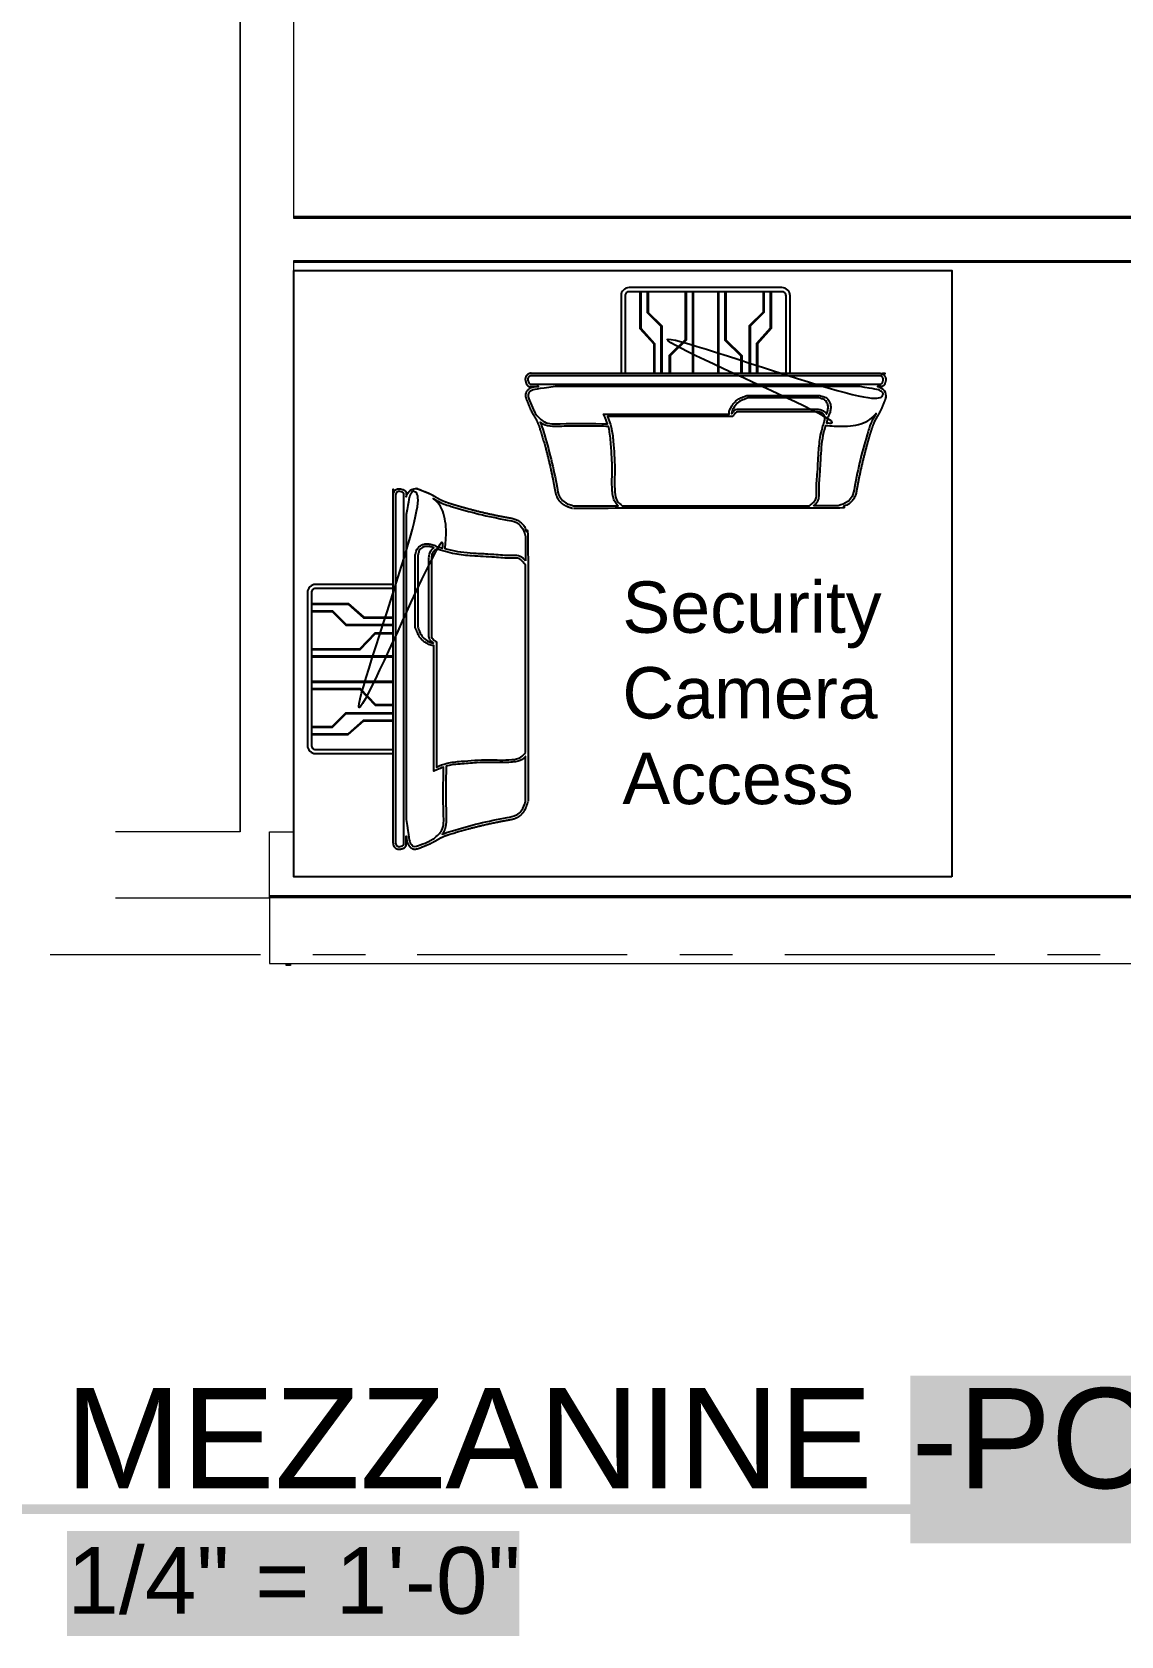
# Model space of a CAD drawing. Header units: inches. Extents: x 0.9 to 36.3, y 0.7 to 23.3.
# Drawn here: x 3.807 to 6.398, y 13.809 to 17.626 of the extents above; entities that cross this region are included whole.
import ezdxf

# ---------------------------------------------------------------- set-up
doc = ezdxf.new("R2010")
doc.units = ezdxf.units.IN
doc.layers.add('PDF_Geometry', color=7, linetype='Continuous', lineweight=9, true_color=0x777777)
doc.layers.add('PDF_Solid Fills', color=7, linetype='Continuous', true_color=0xffffff)
doc.layers.add('Security Computer', color=7, linetype='Continuous', true_color=0x71a330)
doc.layers.add('PDF_Text', color=7, linetype='Continuous')
doc.styles.add('PDF Arial', font='arial.ttf')
doc.styles.get("Standard").update_dxf_attribs({"font": 'arial.ttf'})

msp = doc.modelspace()

# ---------------------------------------------------------------- linework, layer by layer
at = {"layer": 'PDF_Geometry', "linetype": 'ByBlock'}
for points in [[(4.0048, 15.566), (4.3715, 15.566), (4.3715, 15.7227), (4.4298, 15.7227), (4.4298, 17.0826), (8.223, 17.0826), (8.223, 17.1826), (4.4298, 17.1826), (4.4298, 19.4375), (4.3882, 19.4375), (4.3882, 19.4775), (4.3882, 20.9091), (9.3296, 20.9091), (9.3296, 21.0925), (4.0048, 21.0925)], [(4.0048, 20.9091), (4.3015, 20.9091), (4.3015, 19.4775), (4.3015, 15.7227), (4.0048, 15.7227)], [(4.3015, 15.7227), (4.3015, 19.4775)], [(4.4298, 17.1876), (8.223, 17.1876), (8.223, 17.186), (8.223, 17.1843)], [(4.4298, 17.1843), (8.223, 17.1843), (4.4298, 17.1843)], [(8.223, 17.1826), (4.4298, 17.1826)], [(4.4298, 17.0826), (8.223, 17.0826), (8.223, 17.081), (8.223, 17.0793), (8.223, 17.0776), (4.4298, 17.0776)], [(4.3715, 15.571), (8.2597, 15.571), (8.2597, 15.5694), (8.2597, 15.5677), (4.3715, 15.5677), (8.2597, 15.5677), (8.2597, 15.566), (4.3715, 15.566)], [(3.8498, 15.431), (4.3498, 15.431)], [(4.4748, 15.431), (4.5998, 15.431)], [(4.7231, 15.431), (5.2231, 15.431)], [(5.3481, 15.431), (5.4731, 15.431)], [(5.5981, 15.431), (6.0981, 15.431)], [(6.2231, 15.431), (6.3481, 15.431)], [(4.4115, 15.4077), (4.4115, 15.4077)], [(4.4215, 15.4077), (4.4115, 15.4077)], [(4.4215, 15.4077), (4.4115, 15.4077), (4.4215, 15.4077)], [(4.4215, 15.4077), (4.4215, 15.4077)]]:
    msp.add_lwpolyline(points, dxfattribs=at)
for points in [[(4.4298, 17.081), (8.223, 17.081)], [(8.223, 15.566), (4.3715, 15.566), (4.3715, 15.4094), (8.223, 15.4094)], [(4.4115, 15.4077), (4.4115, 15.4094), (4.4215, 15.4094), (4.4215, 15.4077), (4.4215, 15.406), (4.4215, 15.4044), (4.4115, 15.4044), (4.4115, 15.406)]]:
    msp.add_lwpolyline(points, close=True, dxfattribs=at)
at = {"layer": 'PDF_Solid Fills', "linetype": 'ByBlock', "transparency": 33554559}
for points in [[(5.8968, 14.03), (10.916, 14.03), (5.8968, 14.4288), (10.916, 14.4288)], [(3.8898, 13.8094), (4.6948, 13.8094), (3.8898, 14.0594), (4.6948, 14.0594)], [(4.6948, 13.8094), (4.7665, 13.8094), (4.6948, 14.0594), (4.7665, 14.0594)], [(4.7665, 13.8094), (4.9665, 13.8094), (4.7665, 14.0594), (4.9665, 14.0594)]]:
    msp.add_solid(points, dxfattribs=at)
at = {"layer": 'PDF_Solid Fills', "color": 7, "linetype": 'ByBlock', "transparency": 33554559}
msp.add_solid([(3.1349, 14.0994), (10.8862, 14.0994), (3.1349, 14.1228), (10.8862, 14.1228)], dxfattribs=at)
at = {"layer": 'Security Computer', "linetype": 'ByBlock'}
for p, q in [((5.2724, 17.0082), (5.2724, 16.9584)), ((5.3783, 17.0082), (5.3783, 16.814)), ((5.3802, 17.0082), (5.3802, 16.814)), ((5.4383, 17.0082), (5.4383, 16.814)), ((5.4403, 17.0082), (5.4403, 16.814)), ((5.4921, 16.7286), (5.6744, 16.7286)), ((4.7511, 16.1931), (4.7511, 16.3755)), ((4.4715, 16.1413), (4.6656, 16.1413)), ((4.4715, 16.1394), (4.6656, 16.1394)), ((4.4715, 16.0813), (4.6656, 16.0813)), ((4.4715, 16.0793), (4.6656, 16.0793)), ((4.4715, 15.9735), (4.5212, 15.9735))]:
    msp.add_line(p, q, dxfattribs=at)
at = {"layer": 'Security Computer', "linetype": 'ByBlock', "ltscale": 0.001}
msp.add_lwpolyline([(5.9958, 15.6157), (4.4298, 15.6157), (4.4298, 17.0582), (5.9958, 17.0582)], close=True, dxfattribs=at)
at = {"layer": 'Security Computer', "linetype": 'ByBlock'}
for points in [[(5.2273, 17.0178, 0.414214), (5.2081, 16.9985), (5.2081, 16.814), (5.6104, 16.814), (5.6104, 16.9985, 0.414214), (5.5912, 17.0178)], [(4.9923, 16.7885), (5.8262, 16.7885, 0.337591), (5.8302, 16.7915), (5.8318, 16.7975, 0.495226), (5.8239, 16.8078), (4.9946, 16.8078, 0.495226), (4.9867, 16.7975), (4.9884, 16.7915, 0.337591)], [(4.6911, 15.6934), (4.6911, 16.5273, 0.337591), (4.6881, 16.5312), (4.6821, 16.5329, 0.495226), (4.6718, 16.525), (4.6718, 15.6957, 0.495226), (4.6821, 15.6878), (4.6881, 15.6894, 0.337591)], [(4.4618, 15.9284, 0.414214), (4.4811, 15.9092), (4.6656, 15.9092), (4.6656, 16.3115), (4.4811, 16.3115, 0.414214), (4.4618, 16.2923)]]:
    msp.add_lwpolyline(points, format="xyb", close=True, dxfattribs=at)
for points in [[(5.6008, 16.814), (5.6008, 16.9985, 0.414214), (5.5912, 17.0082), (5.2273, 17.0082, 0.414214), (5.2177, 16.9985), (5.2177, 16.814)], [(4.6656, 16.3019), (4.4811, 16.3019, 0.414214), (4.4715, 16.2923), (4.4715, 15.9284, 0.414214), (4.4811, 15.9188), (4.6656, 15.9188)]]:
    msp.add_lwpolyline(points, format="xyb", dxfattribs=at)
for points in [[(5.2533, 17.0082), (5.2533, 16.9205), (5.2859, 16.8837), (5.2859, 16.814)], [(5.2552, 17.0082), (5.2552, 16.9212), (5.2879, 16.8845), (5.2879, 16.814)], [(5.2705, 17.0082), (5.2705, 16.9584), (5.3031, 16.9258), (5.3031, 16.814)], [(5.3611, 17.0082), (5.3611, 16.8934), (5.3231, 16.8567), (5.3231, 16.814)], [(5.363, 17.0082), (5.363, 16.8926), (5.3251, 16.8559), (5.3251, 16.814)], [(5.4555, 17.0082), (5.4555, 16.8926), (5.4935, 16.8559), (5.4935, 16.814)], [(5.4575, 17.0082), (5.4575, 16.8934), (5.4954, 16.8567), (5.4954, 16.814)], [(5.5461, 17.0082), (5.5461, 16.9592), (5.5135, 16.9266), (5.5135, 16.814)], [(5.548, 17.0082), (5.548, 16.9584), (5.5154, 16.9258), (5.5154, 16.814)], [(5.5633, 17.0082), (5.5633, 16.9212), (5.5307, 16.8845), (5.5307, 16.814)], [(5.5652, 17.0082), (5.5652, 16.9205), (5.5326, 16.8837), (5.5326, 16.814)], [(5.2719, 16.9597), (5.305, 16.9266), (5.305, 16.814)], [(4.4715, 16.2663), (4.5591, 16.2663), (4.5959, 16.2337), (4.6656, 16.2337)], [(4.4715, 16.2644), (4.5584, 16.2644), (4.5951, 16.2318), (4.6656, 16.2318)], [(4.4715, 16.2491), (4.5212, 16.2491), (4.5538, 16.2165), (4.6656, 16.2165)], [(4.4715, 16.2472), (4.5204, 16.2472), (4.553, 16.2146), (4.6656, 16.2146)], [(4.4715, 16.1585), (4.5862, 16.1585), (4.6229, 16.1965), (4.6656, 16.1965)], [(4.4715, 16.1566), (4.587, 16.1566), (4.6237, 16.1945), (4.6656, 16.1945)], [(4.4715, 16.0641), (4.587, 16.0641), (4.6237, 16.0261), (4.6656, 16.0261)], [(4.4715, 16.0621), (4.5862, 16.0621), (4.6229, 16.0242), (4.6656, 16.0242)], [(4.4715, 15.9716), (4.5212, 15.9716), (4.5538, 16.0042), (4.6656, 16.0042)], [(4.5199, 15.9729), (4.553, 16.0061), (4.6656, 16.0061)], [(4.4715, 15.9563), (4.5584, 15.9563), (4.5951, 15.9889), (4.6656, 15.9889)], [(4.4715, 15.9544), (4.5591, 15.9544), (4.5959, 15.987), (4.6656, 15.987)]]:
    msp.add_lwpolyline(points, dxfattribs=at)
for points, knots in [([(5.7769, 16.7824), (5.8117, 16.7762), (5.8226, 16.7761), (5.8312, 16.768), (5.8322, 16.7655), (5.832, 16.7647), (5.828, 16.7543), (5.8197, 16.7331), (5.118, 16.9739), (5.7512, 16.6917), (5.7177, 16.6942), (5.6971, 16.6961), (5.6977, 16.698), (5.6982, 16.6999), (5.6992, 16.7038), (5.6996, 16.7056), (5.6997, 16.708), (5.6997, 16.7085), (5.6997, 16.7089), (5.7012, 16.7111), (5.7027, 16.7135), (5.7054, 16.72), (5.7061, 16.7237), (5.707, 16.7299), (5.7074, 16.733), (5.7068, 16.739), (5.7061, 16.7416), (5.7042, 16.7461), (5.7031, 16.7481), (5.7007, 16.7515), (5.6995, 16.7531), (5.6965, 16.7557), (5.6949, 16.7567), (5.692, 16.7581), (5.6906, 16.7585), (5.6868, 16.7597), (5.6847, 16.7602), (5.6818, 16.7609), (5.6811, 16.7611), (5.6788, 16.7615), (5.6219, 16.7614), (5.5649, 16.7612), (5.5079, 16.7611), (5.504, 16.7597), (5.5, 16.7583), (5.4927, 16.7551), (5.4894, 16.7535), (5.483, 16.7495), (5.4799, 16.7469), (5.4755, 16.7418), (5.4738, 16.7394), (5.4707, 16.7344), (5.4693, 16.7321), (5.4671, 16.7276), (5.4664, 16.7259), (5.4653, 16.722), (5.465, 16.7198), (5.4652, 16.7174), (5.4652, 16.7172), (5.4653, 16.717), (5.3656, 16.717), (5.2659, 16.717), (5.1662, 16.717), (5.1723, 16.7036), (5.1743, 16.6987), (5.176, 16.6938), (5.1394, 16.6944), (5.0905, 16.6952), (5.0266, 16.6922), (5.0119, 16.7094), (5.0057, 16.7165), (5.0036, 16.7202), (4.9976, 16.7305), (4.9922, 16.7463), (4.9841, 16.7639), (4.9971, 16.7761), (5.008, 16.7762), (5.0514, 16.7824), (5.2932, 16.7824), (5.535, 16.7824), (5.7769, 16.7824)], [0, 0, 0, 0, 0.579555, 0.770927, 0.788074, 0.788074, 0.788074, 1.657186, 2.460136, 3.414458, 4.926929, 4.926929, 4.926929, 5.06989, 5.06989, 5.174201, 5.174201, 5.197031, 5.197031, 5.197031, 5.376435, 5.376435, 5.608155, 5.608155, 5.802853, 5.802853, 5.943612, 5.943612, 6.084372, 6.084372, 6.193425, 6.193425, 6.279428, 6.279428, 6.36543, 6.36543, 6.528547, 6.528547, 6.58423, 6.58423, 6.58423, 7.58423, 7.58423, 7.58423, 7.889561, 7.889561, 8.130791, 8.130791, 8.372021, 8.372021, 8.565291, 8.565291, 8.75856, 8.75856, 8.865975, 8.865975, 8.97339, 8.97339, 8.982636, 8.982636, 8.982636, 9.982636, 9.982636, 9.982636, 10.376541, 10.376541, 10.376541, 13.132887, 14.057888, 14.720126, 14.720126, 14.720126, 15.027368, 15.604156, 16.020433, 16.211805, 16.79136, 16.79136, 16.79136, 17.79136, 17.79136, 17.79136, 17.79136]), ([(5.675, 16.7285), (5.6779, 16.7282), (5.6813, 16.728), (5.6884, 16.7257), (5.692, 16.7236), (5.6958, 16.7195), (5.6967, 16.7183), (5.6974, 16.717), (5.6977, 16.7175), (5.6993, 16.721), (5.7006, 16.7281), (5.7016, 16.7378), (5.6978, 16.7452), (5.693, 16.7515), (5.6859, 16.7535), (5.681, 16.7548), (5.6788, 16.7553), (5.6226, 16.7553), (5.5663, 16.7553), (5.51, 16.7553), (5.5061, 16.7539), (5.4973, 16.7507), (5.4836, 16.7437), (5.4758, 16.7313), (5.471, 16.7221), (5.4713, 16.7182), (5.4713, 16.718), (5.4717, 16.7184), (5.4721, 16.7189), (5.4734, 16.7206), (5.4743, 16.7218), (5.4765, 16.7243), (5.4776, 16.7254), (5.4806, 16.7274), (5.4825, 16.7281), (5.4858, 16.7287), (5.4873, 16.7288), (5.4901, 16.7287), (5.4914, 16.7286), (5.4926, 16.7285)], [0, 0, 0, 0, 0.212031, 0.212031, 0.424063, 0.424063, 0.496054, 0.496054, 0.496054, 0.535962, 0.785003, 1.015682, 1.235553, 1.378052, 1.583411, 1.750675, 1.750675, 1.750675, 2.750675, 2.750675, 2.750675, 3.058511, 3.441989, 3.842626, 4.126819, 4.144371, 4.144371, 4.144371, 4.18823, 4.18823, 4.300553, 4.300553, 4.374166, 4.374166, 4.453721, 4.453721, 4.533277, 4.533277, 4.613113, 4.613113, 4.613113, 4.613113]), ([(5.2106, 16.4987), (5.2064, 16.5023), (5.1964, 16.5106), (5.1914, 16.5434), (5.1947, 16.5901), (5.1904, 16.6417), (5.1869, 16.6837), (5.1794, 16.7026), (5.176, 16.7109), (5.2752, 16.7109), (5.3744, 16.7109), (5.4736, 16.7109), (5.4753, 16.7131), (5.4781, 16.7167), (5.4833, 16.7231), (5.4887, 16.7227), (5.4921, 16.7224), (5.5529, 16.7224), (5.6137, 16.7224), (5.6744, 16.7224), (5.6777, 16.7221), (5.6833, 16.7216), (5.6901, 16.7174), (5.6947, 16.7101), (5.6919, 16.7002), (5.6877, 16.6859), (5.6814, 16.661), (5.6777, 16.6219), (5.6761, 16.5766), (5.6722, 16.5401), (5.6742, 16.5158), (5.6653, 16.5054), (5.6598, 16.5012), (5.6565, 16.4987), (5.5079, 16.4987), (5.3593, 16.4987), (5.2106, 16.4987)], [0, 0, 0, 0, 1.929085, 4.529185, 11.205364, 18.93438, 22.953476, 26.146579, 26.146579, 26.146579, 27.146579, 27.146579, 27.146579, 28.164888, 28.804863, 29.93115, 29.93115, 29.93115, 30.93115, 30.93115, 30.93115, 32.071194, 32.92206, 33.727732, 34.920616, 36.350315, 39.177586, 44.031672, 50.390448, 55.215999, 57.511634, 58.475474, 59.963433, 59.963433, 59.963433, 60.963433, 60.963433, 60.963433, 60.963433]), ([(5.6664, 16.4987), (5.6859, 16.4987), (5.7054, 16.4987), (5.7249, 16.4987), (5.7331, 16.5013), (5.7463, 16.5054), (5.7605, 16.522), (5.7701, 16.5807), (5.785, 16.641), (5.8038, 16.6997), (5.8121, 16.7133), (5.8152, 16.7186), (5.8132, 16.7161), (5.8111, 16.7138), (5.8037, 16.7063), (5.7976, 16.7018), (5.7834, 16.6947), (5.7752, 16.6923), (5.7495, 16.6873), (5.7323, 16.6874), (5.7087, 16.6889), (5.702, 16.6895), (5.6954, 16.6901), (5.6952, 16.6893), (5.6949, 16.6885), (5.6934, 16.683), (5.6922, 16.6783), (5.6889, 16.6642), (5.6874, 16.6548), (5.6852, 16.6356), (5.6845, 16.6258), (5.6832, 16.6037), (5.6826, 16.5913), (5.6814, 16.5721), (5.6808, 16.5653), (5.6798, 16.552), (5.6794, 16.5453), (5.6793, 16.5346), (5.6795, 16.5306), (5.6796, 16.5217), (5.6794, 16.5167), (5.6762, 16.5094), (5.6747, 16.5071), (5.6715, 16.5033), (5.6698, 16.5017), (5.6676, 16.4997), (5.667, 16.4992), (5.6664, 16.4987)], [0, 0, 0, 0, 1, 1, 1, 1.616297, 1.991482, 2.535597, 5.893915, 6.60174, 7.046238, 7.046238, 7.046238, 7.258497, 7.258497, 7.754881, 7.754881, 8.327523, 8.327523, 9.548293, 9.548293, 10.034245, 10.034245, 10.034245, 10.098532, 10.098532, 10.459795, 10.459795, 11.18232, 11.18232, 11.904845, 11.904845, 12.8117, 12.8117, 13.313764, 13.313764, 13.815828, 13.815828, 14.111118, 14.111118, 14.406408, 14.406408, 14.555397, 14.555397, 14.704386, 14.704386, 14.755965, 14.755965, 14.755965, 14.755965]), ([(5.0948, 16.4987), (5.0866, 16.5013), (5.0734, 16.5054), (5.0592, 16.522), (5.0496, 16.5807), (5.0351, 16.6391), (5.0189, 16.6902), (5.0159, 16.6973), (5.0179, 16.6957), (5.02, 16.6943), (5.0294, 16.6892), (5.0372, 16.6879), (5.0526, 16.6871), (5.0602, 16.6875), (5.0748, 16.6879), (5.0821, 16.6881), (5.1036, 16.6884), (5.1176, 16.6884), (5.1471, 16.6882), (5.1625, 16.6879), (5.178, 16.6876), (5.1793, 16.6831), (5.1803, 16.6785), (5.182, 16.6676), (5.1826, 16.6612), (5.1843, 16.6415), (5.1854, 16.6283), (5.1867, 16.6049), (5.1871, 16.5946), (5.1869, 16.574), (5.1865, 16.5636), (5.1866, 16.5467), (5.1868, 16.5404), (5.1877, 16.5291), (5.1881, 16.5242), (5.1901, 16.5156), (5.1913, 16.512), (5.1951, 16.5052), (5.1976, 16.5023), (5.2005, 16.4994), (5.2009, 16.499), (5.2013, 16.4987), (5.1658, 16.4987), (5.1303, 16.4987), (5.0948, 16.4987)], [0, 0, 0, 0, 0.616297, 0.991482, 1.535597, 4.893915, 5.458813, 5.458813, 5.458813, 5.62787, 5.62787, 6.143926, 6.143926, 6.659983, 6.659983, 7.17604, 7.17604, 8.208153, 8.208153, 9.373089, 9.373089, 9.373089, 9.740201, 9.740201, 10.221879, 10.221879, 11.185236, 11.185236, 11.958145, 11.958145, 12.731053, 12.731053, 13.179376, 13.179376, 13.511062, 13.511062, 13.747603, 13.747603, 13.983836, 13.983836, 14.017309, 14.017309, 14.017309, 15.017309, 15.017309, 15.017309, 15.017309]), ([(4.6972, 16.4779), (4.7034, 16.5127), (4.7035, 16.5236), (4.7116, 16.5322), (4.7141, 16.5333), (4.7149, 16.5331), (4.7253, 16.529), (4.7465, 16.5208), (4.5057, 15.819), (4.7879, 16.4523), (4.7854, 16.4187), (4.7835, 16.3982), (4.7816, 16.3987), (4.7797, 16.3993), (4.7758, 16.4002), (4.774, 16.4006), (4.7716, 16.4007), (4.7711, 16.4007), (4.7707, 16.4007), (4.7685, 16.4022), (4.7661, 16.4037), (4.7596, 16.4064), (4.7559, 16.4071), (4.7497, 16.408), (4.7466, 16.4084), (4.7406, 16.4079), (4.738, 16.4072), (4.7335, 16.4053), (4.7315, 16.4041), (4.7281, 16.4018), (4.7265, 16.4006), (4.7239, 16.3976), (4.7229, 16.396), (4.7216, 16.393), (4.7211, 16.3916), (4.72, 16.3878), (4.7195, 16.3858), (4.7187, 16.3829), (4.7185, 16.3822), (4.7181, 16.3799), (4.7183, 16.3229), (4.7184, 16.2659), (4.7185, 16.209), (4.7199, 16.2051), (4.7214, 16.2011), (4.7245, 16.1938), (4.7261, 16.1904), (4.7301, 16.1841), (4.7327, 16.181), (4.7378, 16.1765), (4.7402, 16.1748), (4.7452, 16.1717), (4.7475, 16.1704), (4.752, 16.1682), (4.7537, 16.1674), (4.7576, 16.1664), (4.7598, 16.1661), (4.7622, 16.1663), (4.7624, 16.1663), (4.7626, 16.1663), (4.7626, 16.0666), (4.7626, 15.967), (4.7626, 15.8673), (4.776, 15.8734), (4.7809, 15.8754), (4.7858, 15.8771), (4.7852, 15.8405), (4.7844, 15.7915), (4.7874, 15.7276), (4.7703, 15.7129), (4.7631, 15.7068), (4.7595, 15.7046), (4.7491, 15.6987), (4.7333, 15.6933), (4.7157, 15.6852), (4.7035, 15.6982), (4.7034, 15.7091), (4.6972, 15.7524), (4.6972, 15.9943), (4.6972, 16.2361), (4.6972, 16.4779)], [0, 0, 0, 0, 0.579555, 0.770927, 0.788074, 0.788074, 0.788074, 1.657186, 2.460136, 3.414458, 4.926929, 4.926929, 4.926929, 5.06989, 5.06989, 5.174201, 5.174201, 5.197031, 5.197031, 5.197031, 5.376435, 5.376435, 5.608155, 5.608155, 5.802853, 5.802853, 5.943612, 5.943612, 6.084372, 6.084372, 6.193425, 6.193425, 6.279428, 6.279428, 6.36543, 6.36543, 6.528547, 6.528547, 6.58423, 6.58423, 6.58423, 7.58423, 7.58423, 7.58423, 7.889561, 7.889561, 8.130791, 8.130791, 8.372021, 8.372021, 8.565291, 8.565291, 8.75856, 8.75856, 8.865975, 8.865975, 8.97339, 8.97339, 8.982636, 8.982636, 8.982636, 9.982636, 9.982636, 9.982636, 10.376541, 10.376541, 10.376541, 13.132887, 14.057888, 14.720126, 14.720126, 14.720126, 15.027368, 15.604156, 16.020433, 16.211805, 16.79136, 16.79136, 16.79136, 17.79136, 17.79136, 17.79136, 17.79136]), ([(4.9809, 16.3675), (4.9809, 16.387), (4.9809, 16.4064), (4.9809, 16.4259), (4.9784, 16.4341), (4.9743, 16.4473), (4.9576, 16.4615), (4.8989, 16.4711), (4.8386, 16.4861), (4.7799, 16.5048), (4.7663, 16.5132), (4.761, 16.5162), (4.7635, 16.5143), (4.7659, 16.5122), (4.7734, 16.5048), (4.7778, 16.4986), (4.7849, 16.4844), (4.7873, 16.4762), (4.7923, 16.4505), (4.7922, 16.4333), (4.7907, 16.4097), (4.7901, 16.4031), (4.7895, 16.3964), (4.7903, 16.3962), (4.7911, 16.396), (4.7966, 16.3944), (4.8013, 16.3932), (4.8154, 16.3899), (4.8248, 16.3884), (4.844, 16.3863), (4.8538, 16.3856), (4.8759, 16.3843), (4.8883, 16.3837), (4.9075, 16.3824), (4.9143, 16.3818), (4.9277, 16.3808), (4.9343, 16.3804), (4.945, 16.3803), (4.949, 16.3805), (4.9579, 16.3806), (4.9629, 16.3804), (4.9702, 16.3773), (4.9725, 16.3757), (4.9763, 16.3725), (4.9779, 16.3709), (4.9799, 16.3686), (4.9804, 16.3681), (4.9809, 16.3675)], [0, 0, 0, 0, 1, 1, 1, 1.616297, 1.991482, 2.535597, 5.893915, 6.60174, 7.046238, 7.046238, 7.046238, 7.258497, 7.258497, 7.754881, 7.754881, 8.327523, 8.327523, 9.548293, 9.548293, 10.034245, 10.034245, 10.034245, 10.098532, 10.098532, 10.459795, 10.459795, 11.18232, 11.18232, 11.904845, 11.904845, 12.8117, 12.8117, 13.313764, 13.313764, 13.815828, 13.815828, 14.111118, 14.111118, 14.406408, 14.406408, 14.555397, 14.555397, 14.704386, 14.704386, 14.755965, 14.755965, 14.755965, 14.755965]), ([(4.7511, 16.3761), (4.7514, 16.379), (4.7516, 16.3823), (4.7539, 16.3895), (4.756, 16.3931), (4.7601, 16.3968), (4.7613, 16.3977), (4.7626, 16.3985), (4.7621, 16.3987), (4.7586, 16.4004), (4.7515, 16.4017), (4.7418, 16.4026), (4.7344, 16.3988), (4.7281, 16.3941), (4.7261, 16.387), (4.7248, 16.3821), (4.7243, 16.3799), (4.7243, 16.3236), (4.7243, 16.2673), (4.7243, 16.211), (4.7257, 16.2071), (4.7289, 16.1983), (4.736, 16.1846), (4.7483, 16.1769), (4.7575, 16.1721), (4.7614, 16.1724), (4.7617, 16.1724), (4.7612, 16.1727), (4.7607, 16.1731), (4.759, 16.1745), (4.7578, 16.1753), (4.7553, 16.1775), (4.7542, 16.1786), (4.7522, 16.1817), (4.7515, 16.1835), (4.7509, 16.1868), (4.7508, 16.1883), (4.7509, 16.1911), (4.751, 16.1924), (4.7511, 16.1936)], [0, 0, 0, 0, 0.212031, 0.212031, 0.424063, 0.424063, 0.496054, 0.496054, 0.496054, 0.535962, 0.785003, 1.015682, 1.235553, 1.378052, 1.583411, 1.750675, 1.750675, 1.750675, 2.750675, 2.750675, 2.750675, 3.058511, 3.441989, 3.842626, 4.126819, 4.144371, 4.144371, 4.144371, 4.18823, 4.18823, 4.300553, 4.300553, 4.374166, 4.374166, 4.453721, 4.453721, 4.533277, 4.533277, 4.613113, 4.613113, 4.613113, 4.613113]), ([(4.9809, 15.9117), (4.9773, 15.9074), (4.969, 15.8974), (4.9362, 15.8924), (4.8895, 15.8957), (4.8379, 15.8915), (4.7959, 15.888), (4.7771, 15.8804), (4.7687, 15.8771), (4.7687, 15.9763), (4.7687, 16.0755), (4.7687, 16.1747), (4.7665, 16.1764), (4.7629, 16.1792), (4.7565, 16.1844), (4.7569, 16.1897), (4.7572, 16.1931), (4.7572, 16.2539), (4.7572, 16.3147), (4.7572, 16.3755), (4.7575, 16.3787), (4.758, 16.3843), (4.7622, 16.3912), (4.7695, 16.3957), (4.7794, 16.393), (4.7937, 16.3888), (4.8187, 16.3824), (4.8577, 16.3788), (4.903, 16.3771), (4.9396, 16.3732), (4.9638, 16.3753), (4.9742, 16.3663), (4.9784, 16.3609), (4.9809, 16.3576), (4.9809, 16.209), (4.9809, 16.0603), (4.9809, 15.9117)], [0, 0, 0, 0, 1.929085, 4.529185, 11.205364, 18.93438, 22.953476, 26.146579, 26.146579, 26.146579, 27.146579, 27.146579, 27.146579, 28.164888, 28.804863, 29.93115, 29.93115, 29.93115, 30.93115, 30.93115, 30.93115, 32.071194, 32.92206, 33.727732, 34.920616, 36.350315, 39.177586, 44.031672, 50.390448, 55.215999, 57.511634, 58.475474, 59.963433, 59.963433, 59.963433, 60.963433, 60.963433, 60.963433, 60.963433]), ([(4.9809, 15.7958), (4.9784, 15.7877), (4.9743, 15.7745), (4.9576, 15.7603), (4.8989, 15.7506), (4.8405, 15.7362), (4.7894, 15.72), (4.7823, 15.717), (4.7839, 15.719), (4.7853, 15.7211), (4.7904, 15.7304), (4.7917, 15.7382), (4.7925, 15.7536), (4.7921, 15.7612), (4.7917, 15.7759), (4.7915, 15.7831), (4.7912, 15.8046), (4.7912, 15.8186), (4.7914, 15.8481), (4.7917, 15.8636), (4.792, 15.879), (4.7965, 15.8803), (4.8011, 15.8813), (4.812, 15.8831), (4.8184, 15.8837), (4.8381, 15.8853), (4.8513, 15.8864), (4.8747, 15.8878), (4.885, 15.8881), (4.9056, 15.888), (4.916, 15.8876), (4.9329, 15.8876), (4.9393, 15.8878), (4.9505, 15.8887), (4.9554, 15.8892), (4.964, 15.8912), (4.9676, 15.8924), (4.9744, 15.8961), (4.9773, 15.8986), (4.9802, 15.9016), (4.9806, 15.902), (4.9809, 15.9023), (4.9809, 15.8668), (4.9809, 15.8313), (4.9809, 15.7958)], [0, 0, 0, 0, 0.616297, 0.991482, 1.535597, 4.893915, 5.458813, 5.458813, 5.458813, 5.62787, 5.62787, 6.143926, 6.143926, 6.659983, 6.659983, 7.17604, 7.17604, 8.208153, 8.208153, 9.373089, 9.373089, 9.373089, 9.740201, 9.740201, 10.221879, 10.221879, 11.185236, 11.185236, 11.958145, 11.958145, 12.731053, 12.731053, 13.179376, 13.179376, 13.511062, 13.511062, 13.747603, 13.747603, 13.983836, 13.983836, 14.017309, 14.017309, 14.017309, 15.017309, 15.017309, 15.017309, 15.017309])]:
    msp.add_open_spline(points, degree=3, knots=knots, dxfattribs=at)
for points, weights, knots in [([(4.9946, 16.814), (4.9901, 16.814), (4.986, 16.8119), (4.9832, 16.8083), (4.9805, 16.8047), (4.9796, 16.8002), (4.9808, 16.7959), (4.9814, 16.7939), (4.9819, 16.7919), (4.9825, 16.7899), (4.9837, 16.7853), (4.9875, 16.7824), (4.9923, 16.7824), (4.9987, 16.7824), (5.0051, 16.7824), (5.0116, 16.7824), (5.0122, 16.7824), (5.008, 16.7823), (5.0004, 16.7813), (4.9971, 16.7805), (4.9911, 16.7778), (4.9885, 16.7763), (4.9846, 16.7725), (4.9831, 16.7708), (4.9811, 16.7664), (4.9807, 16.764), (4.9807, 16.7597), (4.9811, 16.7577), (4.9825, 16.7526), (4.9838, 16.7496), (4.986, 16.7444), (4.987, 16.7419), (4.9889, 16.737), (4.9899, 16.7345), (4.9929, 16.7272), (4.9954, 16.7223), (5.0007, 16.7129), (5.0035, 16.7083), (5.0088, 16.6985), (5.0111, 16.6932), (5.0152, 16.6817), (5.017, 16.6758), (5.0207, 16.6638), (5.0224, 16.6579), (5.0276, 16.6399), (5.0308, 16.6279), (5.0399, 16.5917), (5.0452, 16.5673), (5.0506, 16.5365), (5.0515, 16.5304), (5.0553, 16.5194), (5.0579, 16.5146), (5.0648, 16.5064), (5.069, 16.503), (5.0779, 16.498), (5.0825, 16.4963), (5.089, 16.4941), (5.091, 16.4935), (5.093, 16.4928)], [1, 0.930754655113, 0.930754655113, 1, 0.930754655113, 0.930754655113, 1, 1, 1, 1, 0.863589730587, 0.863589730587, 1, 1, 1, 1, 1, 1, 1, 1, 1, 1, 1, 1, 1, 1, 1, 1, 1, 1, 1, 1, 1, 1, 1, 1, 1, 1, 1, 1, 1, 1, 1, 1, 1, 1, 1, 1, 1, 1, 1, 1, 1, 1, 1, 1, 1, 1, 1], [0, 0, 0, 0, 0.919642, 0.919642, 0.919642, 1.839284, 1.839284, 1.839284, 2.839284, 2.839284, 2.839284, 4.141593, 4.141593, 4.141593, 5.141593, 5.141593, 5.141593, 5.422872, 5.422872, 5.630283, 5.630283, 5.801446, 5.801446, 5.910955, 5.910955, 6.020465, 6.020465, 6.129975, 6.129975, 6.323535, 6.323535, 6.517095, 6.517095, 6.710655, 6.710655, 7.097775, 7.097775, 7.484895, 7.484895, 7.945673, 7.945673, 8.406452, 8.406452, 8.867231, 8.867231, 9.788789, 9.788789, 11.631904, 11.631904, 12.059916, 12.059916, 12.390992, 12.390992, 12.722069, 12.722069, 13.053146, 13.053146, 13.200659, 13.200659, 13.200659, 13.200659]), ([(4.9946, 16.814), (5.2711, 16.814), (5.5475, 16.814), (5.8239, 16.814), (5.8285, 16.814), (5.8326, 16.8119), (5.8353, 16.8083), (5.8381, 16.8047), (5.8389, 16.8002), (5.8377, 16.7959), (5.8372, 16.7939), (5.8366, 16.7919), (5.8361, 16.7899), (5.8348, 16.7853), (5.831, 16.7824), (5.8262, 16.7824), (5.8239, 16.7824), (5.8215, 16.7824), (5.8191, 16.7824), (5.8291, 16.7775), (5.8314, 16.776), (5.8351, 16.7725), (5.8365, 16.7708), (5.8386, 16.7664), (5.839, 16.764), (5.839, 16.7597), (5.8386, 16.7577), (5.8372, 16.7526), (5.8359, 16.7496), (5.8337, 16.7444), (5.8327, 16.7419), (5.8308, 16.737), (5.8298, 16.7345), (5.8268, 16.7272), (5.8243, 16.7223), (5.819, 16.7129), (5.8162, 16.7083), (5.8109, 16.6985), (5.8086, 16.6932), (5.8045, 16.6817), (5.8027, 16.6758), (5.799, 16.6638), (5.7973, 16.6579), (5.7921, 16.6399), (5.7889, 16.6279), (5.7798, 16.5917), (5.7745, 16.5673), (5.7691, 16.5365), (5.7682, 16.5304), (5.7644, 16.5194), (5.7618, 16.5146), (5.7549, 16.5064), (5.7507, 16.503), (5.7418, 16.498), (5.7372, 16.4963), (5.7307, 16.4941), (5.7287, 16.4935), (5.7267, 16.4928), (5.5161, 16.4928), (5.3054, 16.4927), (5.0948, 16.4926)], [1, 1, 1, 1, 0.930754655113, 0.930754655113, 1, 0.930754655113, 0.930754655113, 1, 1, 1, 1, 0.863589730587, 0.863589730587, 1, 1, 1, 1, 1, 1, 1, 1, 1, 1, 1, 1, 1, 1, 1, 1, 1, 1, 1, 1, 1, 1, 1, 1, 1, 1, 1, 1, 1, 1, 1, 1, 1, 1, 1, 1, 1, 1, 1, 1, 1, 1, 1, 1, 1, 1], [0, 0, 0, 0, 1, 1, 1, 1.919642, 1.919642, 1.919642, 2.839284, 2.839284, 2.839284, 3.839284, 3.839284, 3.839284, 5.141593, 5.141593, 5.141593, 6.141593, 6.141593, 6.141593, 6.29612, 6.29612, 6.405629, 6.405629, 6.515139, 6.515139, 6.624649, 6.624649, 6.818209, 6.818209, 7.011769, 7.011769, 7.205329, 7.205329, 7.592449, 7.592449, 7.979569, 7.979569, 8.440347, 8.440347, 8.901126, 8.901126, 9.361905, 9.361905, 10.283463, 10.283463, 12.126578, 12.126578, 12.55459, 12.55459, 12.885666, 12.885666, 13.216743, 13.216743, 13.54782, 13.54782, 13.695333, 13.695333, 13.695333, 14.695333, 14.695333, 14.695333, 14.695333]), ([(4.6656, 15.6957), (4.6656, 15.9721), (4.6656, 16.2485), (4.6656, 16.525), (4.6656, 16.5295), (4.6677, 16.5336), (4.6713, 16.5364), (4.6749, 16.5391), (4.6794, 16.54), (4.6838, 16.5388), (4.6857, 16.5382), (4.6877, 16.5377), (4.6897, 16.5371), (4.6943, 16.5359), (4.6972, 16.5321), (4.6972, 16.5273), (4.6972, 16.5249), (4.6972, 16.5225), (4.6972, 16.5202), (4.7021, 16.5301), (4.7036, 16.5324), (4.7071, 16.5362), (4.7088, 16.5376), (4.7132, 16.5396), (4.7156, 16.54), (4.7199, 16.54), (4.7219, 16.5396), (4.727, 16.5382), (4.73, 16.5369), (4.7352, 16.5347), (4.7377, 16.5337), (4.7426, 16.5318), (4.7451, 16.5308), (4.7524, 16.5278), (4.7573, 16.5254), (4.7667, 16.52), (4.7713, 16.5173), (4.7811, 16.5119), (4.7864, 16.5096), (4.7979, 16.5055), (4.8038, 16.5037), (4.8158, 16.5001), (4.8217, 16.4983), (4.8397, 16.4932), (4.8517, 16.4899), (4.8879, 16.4808), (4.9123, 16.4756), (4.9431, 16.4701), (4.9492, 16.4692), (4.9602, 16.4654), (4.965, 16.4628), (4.9732, 16.456), (4.9766, 16.4517), (4.9816, 16.4429), (4.9834, 16.4382), (4.9855, 16.4317), (4.9862, 16.4297), (4.9868, 16.4277), (4.9869, 16.2171), (4.9869, 16.0065), (4.987, 15.7958)], [1, 1, 1, 1, 0.930754655113, 0.930754655113, 1, 0.930754655113, 0.930754655113, 1, 1, 1, 1, 0.863589730587, 0.863589730587, 1, 1, 1, 1, 1, 1, 1, 1, 1, 1, 1, 1, 1, 1, 1, 1, 1, 1, 1, 1, 1, 1, 1, 1, 1, 1, 1, 1, 1, 1, 1, 1, 1, 1, 1, 1, 1, 1, 1, 1, 1, 1, 1, 1, 1, 1], [0, 0, 0, 0, 1, 1, 1, 1.919642, 1.919642, 1.919642, 2.839284, 2.839284, 2.839284, 3.839284, 3.839284, 3.839284, 5.141593, 5.141593, 5.141593, 6.141593, 6.141593, 6.141593, 6.29612, 6.29612, 6.405629, 6.405629, 6.515139, 6.515139, 6.624649, 6.624649, 6.818209, 6.818209, 7.011769, 7.011769, 7.205329, 7.205329, 7.592449, 7.592449, 7.979569, 7.979569, 8.440347, 8.440347, 8.901126, 8.901126, 9.361905, 9.361905, 10.283463, 10.283463, 12.126578, 12.126578, 12.55459, 12.55459, 12.885666, 12.885666, 13.216743, 13.216743, 13.54782, 13.54782, 13.695333, 13.695333, 13.695333, 14.695333, 14.695333, 14.695333, 14.695333]), ([(4.6656, 15.6957), (4.6656, 15.6911), (4.6677, 15.687), (4.6713, 15.6843), (4.6749, 15.6815), (4.6794, 15.6807), (4.6838, 15.6819), (4.6857, 15.6824), (4.6877, 15.683), (4.6897, 15.6835), (4.6943, 15.6848), (4.6972, 15.6886), (4.6972, 15.6934), (4.6972, 15.6998), (4.6972, 15.7062), (4.6972, 15.7126), (4.6972, 15.7133), (4.6973, 15.709), (4.6983, 15.7014), (4.6991, 15.6981), (4.7018, 15.6922), (4.7034, 15.6896), (4.7071, 15.6856), (4.7088, 15.6842), (4.7132, 15.6821), (4.7156, 15.6817), (4.7199, 15.6818), (4.7219, 15.6822), (4.727, 15.6836), (4.73, 15.6849), (4.7352, 15.687), (4.7377, 15.688), (4.7426, 15.69), (4.7451, 15.6909), (4.7524, 15.694), (4.7573, 15.6964), (4.7667, 15.7017), (4.7713, 15.7045), (4.7811, 15.7099), (4.7864, 15.7122), (4.7979, 15.7163), (4.8038, 15.7181), (4.8158, 15.7217), (4.8217, 15.7235), (4.8397, 15.7286), (4.8517, 15.7318), (4.8879, 15.741), (4.9123, 15.7462), (4.9431, 15.7516), (4.9492, 15.7526), (4.9602, 15.7564), (4.965, 15.759), (4.9732, 15.7658), (4.9766, 15.77), (4.9816, 15.7789), (4.9834, 15.7835), (4.9855, 15.7901), (4.9862, 15.7921), (4.9868, 15.794)], [1, 0.930754655113, 0.930754655113, 1, 0.930754655113, 0.930754655113, 1, 1, 1, 1, 0.863589730587, 0.863589730587, 1, 1, 1, 1, 1, 1, 1, 1, 1, 1, 1, 1, 1, 1, 1, 1, 1, 1, 1, 1, 1, 1, 1, 1, 1, 1, 1, 1, 1, 1, 1, 1, 1, 1, 1, 1, 1, 1, 1, 1, 1, 1, 1, 1, 1, 1, 1], [0, 0, 0, 0, 0.919642, 0.919642, 0.919642, 1.839284, 1.839284, 1.839284, 2.839284, 2.839284, 2.839284, 4.141593, 4.141593, 4.141593, 5.141593, 5.141593, 5.141593, 5.422872, 5.422872, 5.630283, 5.630283, 5.801446, 5.801446, 5.910955, 5.910955, 6.020465, 6.020465, 6.129975, 6.129975, 6.323535, 6.323535, 6.517095, 6.517095, 6.710655, 6.710655, 7.097775, 7.097775, 7.484895, 7.484895, 7.945673, 7.945673, 8.406452, 8.406452, 8.867231, 8.867231, 9.788789, 9.788789, 11.631904, 11.631904, 12.059916, 12.059916, 12.390992, 12.390992, 12.722069, 12.722069, 13.053146, 13.053146, 13.200659, 13.200659, 13.200659, 13.200659])]:
    msp.add_rational_spline(points, weights, degree=3, knots=knots, dxfattribs=at)

# ---------------------------------------------------------------- texts
at = {"layer": 'PDF_Text', "linetype": 'ByBlock', "attachment_point": 4, "style": 'PDF Arial'}
for s, insert, char_height in [('MEZZANINE -POWER & COMMUNICATIONS', (3.885, 14.2784), 0.238113), ('1/4" = 1\'-0"', (3.89, 13.9405), 0.158451)]:
    msp.add_mtext(s, dxfattribs=dict(at, insert=insert, char_height=char_height))
at = {"layer": 'Security Computer', "linetype": 'ByBlock', "ltscale": 0.001, "insert": (5.2113, 16.3187), "char_height": 0.122292, "attachment_point": 1}
msp.add_mtext('Security^JCamera^JAccess', dxfattribs=at)

doc.saveas('drawing.dxf')
